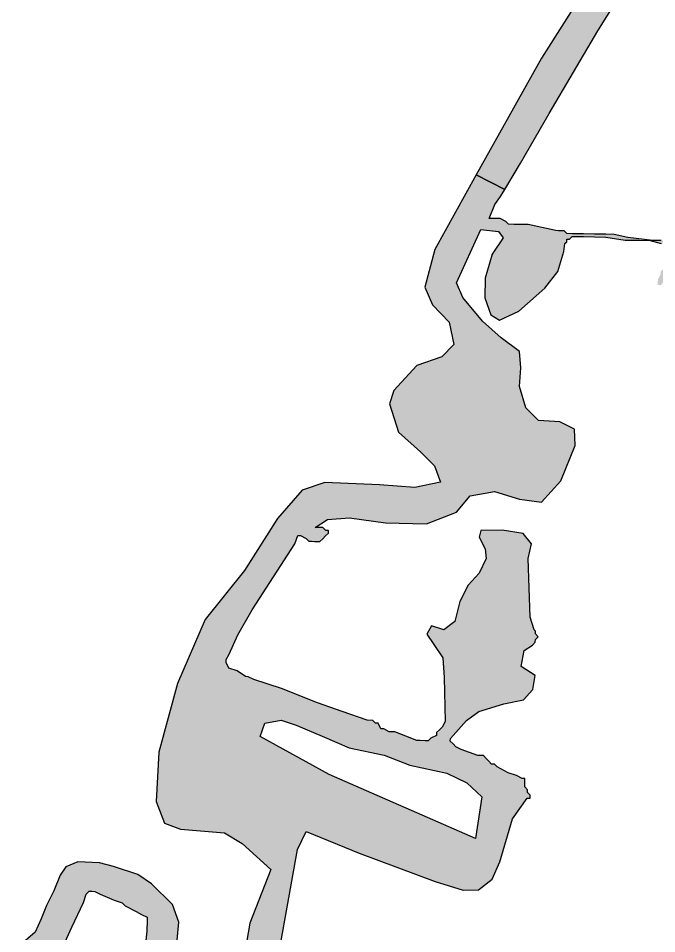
# Model space of a CAD drawing. Header units: metres. Extents: x 266352 to 301042, y 2101789 to 2138568.
# Drawn here: x 283898 to 284816, y 2117202 to 2118518 of the extents above; entities that cross this region are included whole.
import ezdxf

# ---------------------------------------------------------------- set-up
doc = ezdxf.new("R2010")
doc.units = ezdxf.units.M
doc.layers.add('MANGROOVE BUFFER ZONE', color=120, linetype='Continuous')
pattern_1 = [(90, (-71.821667, -6.126432), (-0.0179605122, 0.0179605122), [0.0047625, -0.0311585245]), (45, (-71.821667, -6.126432), (-0.017960512, 0.017960512), [0.0047625, -0.0206375]), (135, (-71.821667, -6.126432), (-0.017960512, -0.017960512), [0.0047625, -0.0206375])]

# ---------------------------------------------------------------- blocks, each defined once
blk = doc.blocks.new('A$Ccdb33366')
at = {"layer": 'MANGROOVE BUFFER ZONE'}
h = blk.add_hatch(dxfattribs=at)
h.set_pattern_fill('GRASS', color=256, scale=0.001)
h.set_pattern_definition(pattern_1)
h.paths.add_polyline_path([(2.8979, 4.7175), (2.7916, 4.7386), (2.681, 4.7602), (2.5718, 4.7437), (2.4743, 4.7302), (2.4084, 4.7302), (2.3732, 4.7319), (2.3133, 4.719), (2.267, 4.7216), (2.2439, 4.7387), (2.2071, 4.7713), (2.1771, 4.8012), (2.1111, 4.8175), (2.0563, 4.7927), (1.9095, 4.5952), (1.6943, 4.2434), (1.5426, 3.9631), (1.6117, 3.9294), (1.6484, 3.9922), (1.7145, 4.1114), (1.8271, 4.31), (1.9065, 4.4425), (1.9793, 4.555), (2.072, 4.7007), (2.0985, 4.7338), (2.1117, 4.7404), (2.1183, 4.747), (2.1316, 4.747), (2.1382, 4.747), (2.1647, 4.7338), (2.1779, 4.7205), (2.2309, 4.6676), (2.2507, 4.6543), (2.2772, 4.6411), (2.3169, 4.6345), (2.3566, 4.6212), (2.3983, 4.6316), (2.4758, 4.6543), (2.5023, 4.6609), (2.5155, 4.6609), (2.5288, 4.6676), (2.5486, 4.6742), (2.5619, 4.6808), (2.5685, 4.6808), (2.5883, 4.6808), (2.6082, 4.6808), (2.6214, 4.6874), (2.6413, 4.6874), (2.6479, 4.6874), (2.6612, 4.6874), (2.7141, 4.6808), (2.7538, 4.6742), (2.7869, 4.6609), (2.8068, 4.6609), (2.82, 4.6609), (2.8266, 4.6609), (2.8399, 4.6609), (2.8465, 4.6676), (2.8531, 4.6676), (2.8597, 4.6609), (2.9458, 4.6146), (2.9855, 4.5947), (2.9954, 4.5848), (2.9987, 4.5881), (3.1245, 4.5153), (3.1709, 4.4822), (3.2768, 4.416), (3.3033, 4.3961), (3.3099, 4.3961), (3.3099, 4.3895), (3.3099, 4.3762), (3.3165, 4.3829), (3.3231, 4.3829), (3.3363, 4.3829), (3.343, 4.3829), (3.3562, 4.3829), (3.3628, 4.3829), (3.3694, 4.3829), (3.3827, 4.3829), (3.4092, 4.3696), (3.4356, 4.363), (3.4489, 4.3564), (3.4621, 4.3498), (3.4754, 4.3365), (3.4754, 4.3233), (3.482, 4.3167), (3.482, 4.31), (3.482, 4.2571), (3.4788, 4.2158), (3.7532, 4.3), (3.7345, 4.322), (3.6719, 4.3409), (3.6103, 4.3289), (3.568, 4.3233), (3.5386, 4.3331), (3.5323, 4.3597), (3.5151, 4.3895), (3.4952, 4.3895), (3.3496, 4.4325), (3.2635, 4.4689), (3.1775, 4.5351), (3.0517, 4.608)])
h = blk.add_hatch(dxfattribs=at)
h.set_pattern_fill('GRASS', color=256, scale=0.001)
h.set_pattern_definition(pattern_1)
h.paths.add_polyline_path([(1.6881, 2.4827), (1.6947, 2.4827), (1.6947, 2.4894), (1.6881, 2.496), (1.6881, 2.5026), (1.6815, 2.5092), (1.6815, 2.5158), (1.6815, 2.5225), (1.6815, 2.5291), (1.6748, 2.5291), (1.6616, 2.5357), (1.6417, 2.5423), (1.6153, 2.5556), (1.6086, 2.5622), (1.602, 2.5622), (1.5954, 2.5688), (1.5888, 2.5754), (1.5822, 2.5821), (1.5755, 2.5821), (1.5689, 2.5821), (1.5292, 2.5953), (1.516, 2.6019), (1.5093, 2.6085), (1.5027, 2.6152), (1.5027, 2.6218), (1.5404, 2.6647), (1.5692, 2.6869), (1.6288, 2.7055), (1.6751, 2.7163), (1.6968, 2.7408), (1.7023, 2.7748), (1.6682, 2.7952), (1.6748, 2.8336), (1.6947, 2.8469), (1.7013, 2.8535), (1.7013, 2.8601), (1.7079, 2.8667), (1.7013, 2.8734), (1.7013, 2.88), (1.698, 2.8833), (1.6881, 2.9131), (1.6815, 3.0521), (1.6887, 3.0875), (1.6683, 3.1119), (1.618, 3.1187), (1.5676, 3.1174), (1.5635, 3.1011), (1.5785, 3.0739), (1.5812, 3.0508), (1.5649, 3.0154), (1.5391, 2.9869), (1.52, 2.9474), (1.5091, 2.8999), (1.4833, 2.8795), (1.4534, 2.889), (1.4425, 2.8686), (1.4602, 2.8441), (1.4819, 2.8129), (1.486, 2.7666), (1.4895, 2.6615), (1.4829, 2.6483), (1.4762, 2.6416), (1.4696, 2.635), (1.4696, 2.6284), (1.4564, 2.6218), (1.4498, 2.6152), (1.4431, 2.6152), (1.4299, 2.6152), (1.4233, 2.6152), (1.3703, 2.635), (1.3571, 2.635), (1.3439, 2.6416), (1.3372, 2.6416), (1.3306, 2.6549), (1.324, 2.6549), (1.3174, 2.6615), (1.3041, 2.6615), (1.2446, 2.6814), (1.185, 2.7012), (1.0989, 2.7343), (1.0327, 2.7542), (1.0195, 2.7608), (1.0129, 2.7608), (0.993, 2.774), (0.9732, 2.7807), (0.9665, 2.7939), (0.9665, 2.8005), (0.9732, 2.8138), (0.993, 2.8601), (1.0261, 2.9197), (1.1254, 3.0786), (1.132, 3.0985), (1.1386, 3.0985), (1.1519, 3.0918), (1.1585, 3.0852), (1.1651, 3.0852), (1.1717, 3.0852), (1.1784, 3.0852), (1.185, 3.0852), (1.1916, 3.0918), (1.1982, 3.0985), (1.2048, 3.1051), (1.2048, 3.1117), (1.1982, 3.1117), (1.1916, 3.1183), (1.185, 3.1183), (1.1784, 3.1183), (1.1733, 3.1183), (1.2022, 3.1376), (1.2547, 3.1423), (1.3401, 3.1319), (1.4376, 3.131), (1.5089, 3.1601), (1.5408, 3.1995), (1.5981, 3.2107), (1.6581, 3.1929), (1.7106, 3.1873), (1.7557, 3.2388), (1.7885, 3.3232), (1.7866, 3.3617), (1.751, 3.3785), (1.7003, 3.3813), (1.6703, 3.4104), (1.6543, 3.461), (1.6562, 3.506), (1.6525, 3.5448), (1.6084, 3.5767), (1.5634, 3.6151), (1.5155, 3.6705), (1.5005, 3.7052), (1.556, 3.8329), (1.5982, 3.8291), (1.6094, 3.8141), (1.5841, 3.7748), (1.5682, 3.7176), (1.5682, 3.6707), (1.5832, 3.6304), (1.6038, 3.6182), (1.6498, 3.6407), (1.7107, 3.696), (1.7408, 3.7363), (1.7548, 3.7841), (1.7568, 3.8028), (1.7609, 3.8069), (1.7609, 3.8135), (1.7675, 3.8135), (1.7741, 3.8201), (1.7874, 3.8201), (1.8006, 3.8201), (1.8271, 3.8201), (1.8536, 3.8201), (1.8999, 3.8135), (1.9131, 3.8135), (1.933, 3.8135), (1.9595, 3.8135), (1.986, 3.8069), (1.9926, 3.8069), (1.9992, 3.8069), (2.0058, 3.8002), (2.0058, 3.7936), (2.0058, 3.787), (2.0058, 3.7804), (2.0058, 3.7738), (2.0058, 3.7671), (1.9992, 3.7539), (1.9926, 3.7473), (1.986, 3.7407), (1.986, 3.734), (1.9793, 3.7208), (1.9793, 3.7142), (1.9793, 3.7076), (1.986, 3.7076), (1.9926, 3.7142), (1.9926, 3.7274), (1.9992, 3.734), (1.9992, 3.7407), (2.0058, 3.7473), (2.0124, 3.7605), (2.0124, 3.7738), (2.019, 3.787), (2.0257, 3.787), (2.0323, 3.7936), (2.0389, 3.8002), (2.0455, 3.8002), (2.0521, 3.8002), (2.0588, 3.8002), (2.0455, 3.8069), (2.0389, 3.8069), (2.0323, 3.8135), (2.019, 3.8135), (2.0124, 3.8135), (2.0058, 3.8135), (1.9992, 3.8135), (1.9926, 3.8135), (1.986, 3.8135), (1.9661, 3.8135), (1.9065, 3.8201), (1.8734, 3.8267), (1.8536, 3.8267), (1.8271, 3.8267), (1.8006, 3.8267), (1.7807, 3.8267), (1.7741, 3.8267), (1.7609, 3.8267), (1.7543, 3.8334), (1.741, 3.8334), (1.7344, 3.8334), (1.7013, 3.84), (1.6682, 3.8466), (1.6484, 3.8466), (1.6351, 3.8466), (1.6219, 3.8466), (1.6153, 3.8532), (1.602, 3.8598), (1.5954, 3.8598), (1.5888, 3.8598), (1.5822, 3.8598), (1.5755, 3.8598), (1.5888, 3.8929), (1.602, 3.9128), (1.6117, 3.9294), (1.5426, 3.9631), (1.4475, 3.7836), (1.4249, 3.6943), (1.4443, 3.6523), (1.4841, 3.6114), (1.496, 3.5587), (1.468, 3.5286), (1.4087, 3.5071), (1.3548, 3.4472), (1.3451, 3.4149), (1.3677, 3.3482), (1.4205, 3.3019), (1.4549, 3.2697), (1.47, 3.2309), (1.4086, 3.2169), (1.3246, 3.2223), (1.1944, 3.2256), (1.1405, 3.2062), (1.0834, 3.1384), (1.0061, 3.0135), (0.915, 2.895), (0.8514, 2.7421), (0.8096, 2.5782), (0.8049, 2.4606), (0.8257, 2.4096), (0.8642, 2.3955), (0.9686, 2.3887), (1.0112, 2.3639), (1.0802, 2.3027), (1.0322, 2.1744), (1.0048, 1.9999), (0.9567, 1.7655), (0.9748, 1.6839), (0.9734, 1.6545), (0.948, 1.5943), (0.942, 1.528), (0.9521, 1.468), (0.9648, 1.4359), (0.9969, 1.4038), (1.0217, 1.3858), (1.0592, 1.373), (1.0886, 1.355), (1.1114, 1.3249), (1.1034, 1.2894), (1.0819, 1.2533), (1.0773, 1.2259), (1.0578, 1.1877), (1.0284, 1.1851), (0.9768, 1.1837), (0.9534, 1.1703), (0.9199, 1.1362), (0.8797, 1.1369), (0.861, 1.1643), (0.8523, 1.2205), (0.8463, 1.2707), (0.8282, 1.3142), (0.8094, 1.3617), (0.8255, 1.4086), (0.8469, 1.4388), (0.863, 1.4789), (0.8751, 1.5291), (0.8724, 1.5726), (0.863, 1.6254), (0.8342, 1.6676), (0.8134, 1.7462), (0.7974, 1.8151), (0.8134, 1.9124), (0.8342, 2.0147), (0.8603, 2.1315), (0.8636, 2.1743), (0.8476, 2.2158), (0.7967, 2.2646), (0.7639, 2.286), (0.7056, 2.3041), (0.6722, 2.3128), (0.6206, 2.3141), (0.5925, 2.3014), (0.5791, 2.282), (0.5644, 2.2445), (0.5476, 2.2091), (0.5356, 2.177), (0.5215, 2.1455), (0.4823, 2.1094), (0.523, 2.0789), (0.5296, 2.0855), (0.5363, 2.0789), (0.5495, 2.0723), (0.5627, 2.0789), (0.5694, 2.0789), (0.5826, 2.0987), (0.6091, 2.1583), (0.6356, 2.2179), (0.6422, 2.2378), (0.6488, 2.2444), (0.6554, 2.2444), (0.662, 2.2444), (0.6753, 2.2378), (0.7084, 2.2245), (0.7282, 2.2179), (0.7348, 2.2113), (0.7613, 2.1981), (0.7746, 2.1914), (0.7878, 2.1848), (0.7878, 2.1782), (0.7878, 2.1517), (0.7812, 2.0855), (0.7746, 2.0656), (0.7679, 2.059), (0.7613, 2.0458), (0.7613, 2.0392), (0.7613, 2.0325), (0.7547, 2.0127), (0.7547, 1.9796), (0.7547, 1.9531), (0.7481, 1.9398), (0.7415, 1.9332), (0.7348, 1.9332), (0.7282, 1.9266), (0.7282, 1.92), (0.7282, 1.9067), (0.7282, 1.9001), (0.7282, 1.8869), (0.7348, 1.8803), (0.7348, 1.8736), (0.7348, 1.8604), (0.7282, 1.8472), (0.7282, 1.8405), (0.7216, 1.8207), (0.7216, 1.8141), (0.7216, 1.8008), (0.7216, 1.7942), (0.7216, 1.7876), (0.7282, 1.781), (0.7348, 1.7743), (0.7348, 1.7677), (0.7415, 1.6949), (0.7481, 1.6883), (0.7547, 1.6618), (0.7613, 1.6419), (0.7679, 1.6221), (0.7746, 1.6154), (0.7812, 1.5956), (0.7878, 1.589), (0.7944, 1.5823), (0.7944, 1.5757), (0.7944, 1.5691), (0.801, 1.5559), (0.801, 1.536), (0.801, 1.5227), (0.8077, 1.4896), (0.8077, 1.4764), (0.801, 1.4632), (0.7944, 1.4632), (0.7878, 1.4565), (0.7746, 1.4565), (0.7679, 1.4565), (0.7613, 1.4499), (0.7481, 1.4433), (0.7415, 1.4367), (0.7415, 1.4234), (0.7415, 1.3771), (0.7481, 1.344), (0.7613, 1.2844), (0.7679, 1.2513), (0.7812, 1.2314), (0.7878, 1.2182), (0.7944, 1.1785), (0.801, 1.1652), (0.801, 1.1586), (0.7944, 1.152), (0.801, 1.1454), (0.801, 1.1321), (0.8143, 1.1255), (0.8275, 1.1056), (0.8341, 1.0924), (0.8408, 1.0792), (0.8474, 1.0725), (0.854, 1.0527), (0.8672, 1.0262), (0.8739, 1.013), (0.8805, 0.9997), (0.8871, 0.9865), (0.9268, 0.9534), (0.9533, 0.9269), (1.0063, 0.8872), (1.0129, 0.8805), (1.0195, 0.8673), (1.0261, 0.8607), (1.0393, 0.8541), (1.0526, 0.8541), (1.0592, 0.8541), (1.0658, 0.8607), (1.0658, 0.8739), (1.0658, 0.8872), (1.0592, 0.9004), (1.0526, 0.9136), (1.0393, 0.9269), (1.0393, 0.9335), (0.9599, 0.9997), (0.9467, 1.0196), (0.9467, 1.0262), (0.9467, 1.0328), (0.9533, 1.0394), (0.9599, 1.0461), (0.9665, 1.0593), (0.993, 1.1189), (0.993, 1.1321), (0.9864, 1.1388), (0.993, 1.1388), (0.9996, 1.1388), (1.0063, 1.1388), (1.0261, 1.1321), (1.0327, 1.1189), (1.046, 1.1123), (1.0592, 1.1056), (1.0923, 1.0792), (1.1055, 1.0725), (1.1122, 1.0725), (1.1122, 1.0792), (1.1188, 1.0858), (1.1188, 1.0924), (1.1254, 1.099), (1.2115, 1.0725), (1.2446, 1.0593), (1.2578, 1.0593), (1.2512, 1.0659), (1.2446, 1.0659), (1.2181, 1.0725), (1.1784, 1.0858), (1.132, 1.099), (1.1254, 1.1056), (1.1636, 1.2182), (1.2143, 1.4026), (1.099, 1.4576), (1.0199, 1.4765), (1.0081, 1.4946), (1.037, 1.5827), (1.0642, 1.6854), (1.0546, 1.7356), (1.0439, 1.7655), (1.0508, 1.8157), (1.0685, 1.8872), (1.1066, 2.1298), (1.1434, 2.3515), (1.163, 2.3951), (1.2903, 2.3456), (1.4723, 2.2807), (1.539, 2.261), (1.5751, 2.2628), (1.6076, 2.2884), (1.6255, 2.3302), (1.6537, 2.4327)])
h.paths.add_polyline_path([(1.0497, 2.6187), (1.0609, 2.651), (1.0991, 2.6583), (1.1354, 2.6477), (1.1974, 2.622), (1.262, 2.5957), (1.3458, 2.5792), (1.4071, 2.5568), (1.4955, 2.539), (1.5437, 2.5166), (1.5799, 2.4836), (1.5661, 2.3848), (1.2159, 2.5311)], flags=16)
for points in [[(1.9095, 4.5952), (1.6943, 4.2434), (1.5426, 3.9631), (1.6117, 3.9294), (1.6484, 3.9922), (1.7145, 4.1114), (1.8271, 4.31), (1.9065, 4.4425)], [(1.986, 3.8135), (1.9661, 3.8135), (1.9065, 3.8201), (1.8734, 3.8267), (1.8536, 3.8267), (1.8271, 3.8267), (1.8006, 3.8267), (1.7807, 3.8267), (1.7741, 3.8267), (1.7609, 3.8267), (1.7543, 3.8334), (1.741, 3.8334), (1.7344, 3.8334), (1.7013, 3.84), (1.6682, 3.8466), (1.6484, 3.8466), (1.6351, 3.8466), (1.6219, 3.8466), (1.6153, 3.8532), (1.602, 3.8598), (1.5954, 3.8598), (1.5888, 3.8598), (1.5822, 3.8598), (1.5755, 3.8598), (1.5888, 3.8929), (1.602, 3.9128), (1.6117, 3.9294), (1.5426, 3.9631), (1.4475, 3.7836), (1.4249, 3.6943), (1.4443, 3.6523), (1.4841, 3.6114), (1.496, 3.5587), (1.468, 3.5286), (1.4087, 3.5071), (1.3548, 3.4472), (1.3451, 3.4149), (1.3677, 3.3482), (1.4205, 3.3019), (1.4549, 3.2697), (1.47, 3.2309), (1.4086, 3.2169), (1.3246, 3.2223), (1.1944, 3.2256), (1.1405, 3.2062), (1.0834, 3.1384), (1.0061, 3.0135), (0.915, 2.895), (0.8514, 2.7421), (0.8096, 2.5782), (0.8049, 2.4606), (0.8257, 2.4096), (0.8642, 2.3955), (0.9686, 2.3887), (1.0112, 2.3639), (1.0802, 2.3027), (1.0322, 2.1744), (1.0048, 1.9999)], [(0.8603, 2.1315), (0.8636, 2.1743), (0.8476, 2.2158), (0.7967, 2.2646), (0.7639, 2.286), (0.7056, 2.3041), (0.6722, 2.3128), (0.6206, 2.3141), (0.5925, 2.3014), (0.5791, 2.282), (0.5644, 2.2445), (0.5476, 2.2091), (0.5356, 2.177), (0.5215, 2.1455), (0.4823, 2.1094)], [(0.5826, 2.0987), (0.6091, 2.1583), (0.6356, 2.2179), (0.6422, 2.2378), (0.6488, 2.2444), (0.6554, 2.2444), (0.662, 2.2444), (0.6753, 2.2378), (0.7084, 2.2245), (0.7282, 2.2179), (0.7348, 2.2113), (0.7613, 2.1981), (0.7746, 2.1914), (0.7878, 2.1848), (0.7878, 2.1782), (0.7878, 2.1517), (0.7812, 2.0855)], [(1.1066, 2.1298), (1.1434, 2.3515), (1.163, 2.3951), (1.2903, 2.3456), (1.4723, 2.2807), (1.539, 2.261), (1.5751, 2.2628), (1.6076, 2.2884), (1.6255, 2.3302), (1.6537, 2.4327), (1.6881, 2.4827), (1.6881, 2.4827), (1.6947, 2.4827), (1.6947, 2.4894), (1.6881, 2.496), (1.6881, 2.5026), (1.6815, 2.5092), (1.6815, 2.5158), (1.6815, 2.5225), (1.6815, 2.5291), (1.6748, 2.5291), (1.6616, 2.5357), (1.6417, 2.5423), (1.6153, 2.5556), (1.6086, 2.5622), (1.602, 2.5622), (1.5954, 2.5688), (1.5888, 2.5754), (1.5822, 2.5821), (1.5755, 2.5821), (1.5689, 2.5821), (1.5292, 2.5953), (1.516, 2.6019), (1.5093, 2.6085), (1.5027, 2.6152), (1.5027, 2.6218), (1.5404, 2.6647), (1.5692, 2.6869), (1.6288, 2.7055), (1.6751, 2.7163), (1.6968, 2.7408), (1.7023, 2.7748), (1.6682, 2.7952), (1.6748, 2.8336), (1.6947, 2.8469), (1.7013, 2.8535), (1.7013, 2.8601), (1.7079, 2.8667), (1.7013, 2.8734), (1.7013, 2.88), (1.698, 2.8833), (1.6881, 2.9131), (1.6815, 3.0521), (1.6887, 3.0875), (1.6683, 3.1119), (1.618, 3.1187), (1.5676, 3.1174), (1.5635, 3.1011), (1.5785, 3.0739), (1.5812, 3.0508), (1.5649, 3.0154), (1.5391, 2.9869), (1.52, 2.9474), (1.5091, 2.8999), (1.4833, 2.8795), (1.4534, 2.889), (1.4425, 2.8686), (1.4602, 2.8441), (1.4819, 2.8129), (1.486, 2.7666), (1.4895, 2.6615), (1.4829, 2.6483), (1.4762, 2.6416), (1.4696, 2.635), (1.4696, 2.6284), (1.4564, 2.6218), (1.4498, 2.6152), (1.4431, 2.6152), (1.4299, 2.6152), (1.4233, 2.6152), (1.3703, 2.635), (1.3571, 2.635), (1.3439, 2.6416), (1.3372, 2.6416), (1.3306, 2.6549), (1.324, 2.6549), (1.3174, 2.6615), (1.3041, 2.6615), (1.2446, 2.6814), (1.185, 2.7012), (1.0989, 2.7343), (1.0327, 2.7542), (1.0195, 2.7608), (1.0129, 2.7608), (0.993, 2.774), (0.9732, 2.7807), (0.9665, 2.7939), (0.9665, 2.8005), (0.9732, 2.8138), (0.993, 2.8601), (1.0261, 2.9197), (1.1254, 3.0786), (1.132, 3.0985), (1.1386, 3.0985), (1.1519, 3.0918), (1.1585, 3.0852), (1.1651, 3.0852), (1.1717, 3.0852), (1.1784, 3.0852), (1.185, 3.0852), (1.1916, 3.0918), (1.1982, 3.0985), (1.2048, 3.1051), (1.2048, 3.1117), (1.1982, 3.1117), (1.1916, 3.1183), (1.185, 3.1183), (1.1784, 3.1183), (1.1733, 3.1183), (1.2022, 3.1376), (1.2547, 3.1423), (1.3401, 3.1319), (1.4376, 3.131), (1.5089, 3.1601), (1.5408, 3.1995), (1.5981, 3.2107), (1.6581, 3.1929), (1.7106, 3.1873), (1.7557, 3.2388), (1.7885, 3.3232), (1.7866, 3.3617), (1.751, 3.3785), (1.7003, 3.3813), (1.6703, 3.4104), (1.6543, 3.461), (1.6562, 3.506), (1.6525, 3.5448), (1.6084, 3.5767), (1.5634, 3.6151), (1.5155, 3.6705), (1.5005, 3.7052), (1.556, 3.8329), (1.5982, 3.8291), (1.6094, 3.8141), (1.5841, 3.7748), (1.5682, 3.7176), (1.5682, 3.6707), (1.5832, 3.6304), (1.6038, 3.6182), (1.6498, 3.6407), (1.7107, 3.696), (1.7408, 3.7363), (1.7548, 3.7841), (1.7568, 3.8028), (1.7609, 3.8069), (1.7609, 3.8135), (1.7675, 3.8135), (1.7741, 3.8201), (1.7874, 3.8201), (1.8006, 3.8201), (1.8271, 3.8201), (1.8536, 3.8201), (1.8999, 3.8135), (1.9131, 3.8135), (1.933, 3.8135), (1.9595, 3.8135), (1.986, 3.8069)]]:
    blk.add_lwpolyline(points, dxfattribs=at)
blk.add_lwpolyline([(1.0497, 2.6187), (1.0609, 2.651), (1.0991, 2.6583), (1.1354, 2.6477), (1.1974, 2.622), (1.262, 2.5957), (1.3458, 2.5792), (1.4071, 2.5568), (1.4955, 2.539), (1.5437, 2.5166), (1.5799, 2.4836), (1.5661, 2.3848), (1.2159, 2.5311), (1.0497, 2.6187)], close=True, dxfattribs=at)

msp = doc.modelspace()

# ---------------------------------------------------------------- block references
at = {"xscale": 604.2174030490069, "yscale": 604.2174030490069, "zscale": 604.2174030490069, "rotation": 359.0939183652337}
msp.add_blockref('A$Ccdb33366', (283586, 2115913), dxfattribs=at)

doc.saveas('drawing.dxf')
